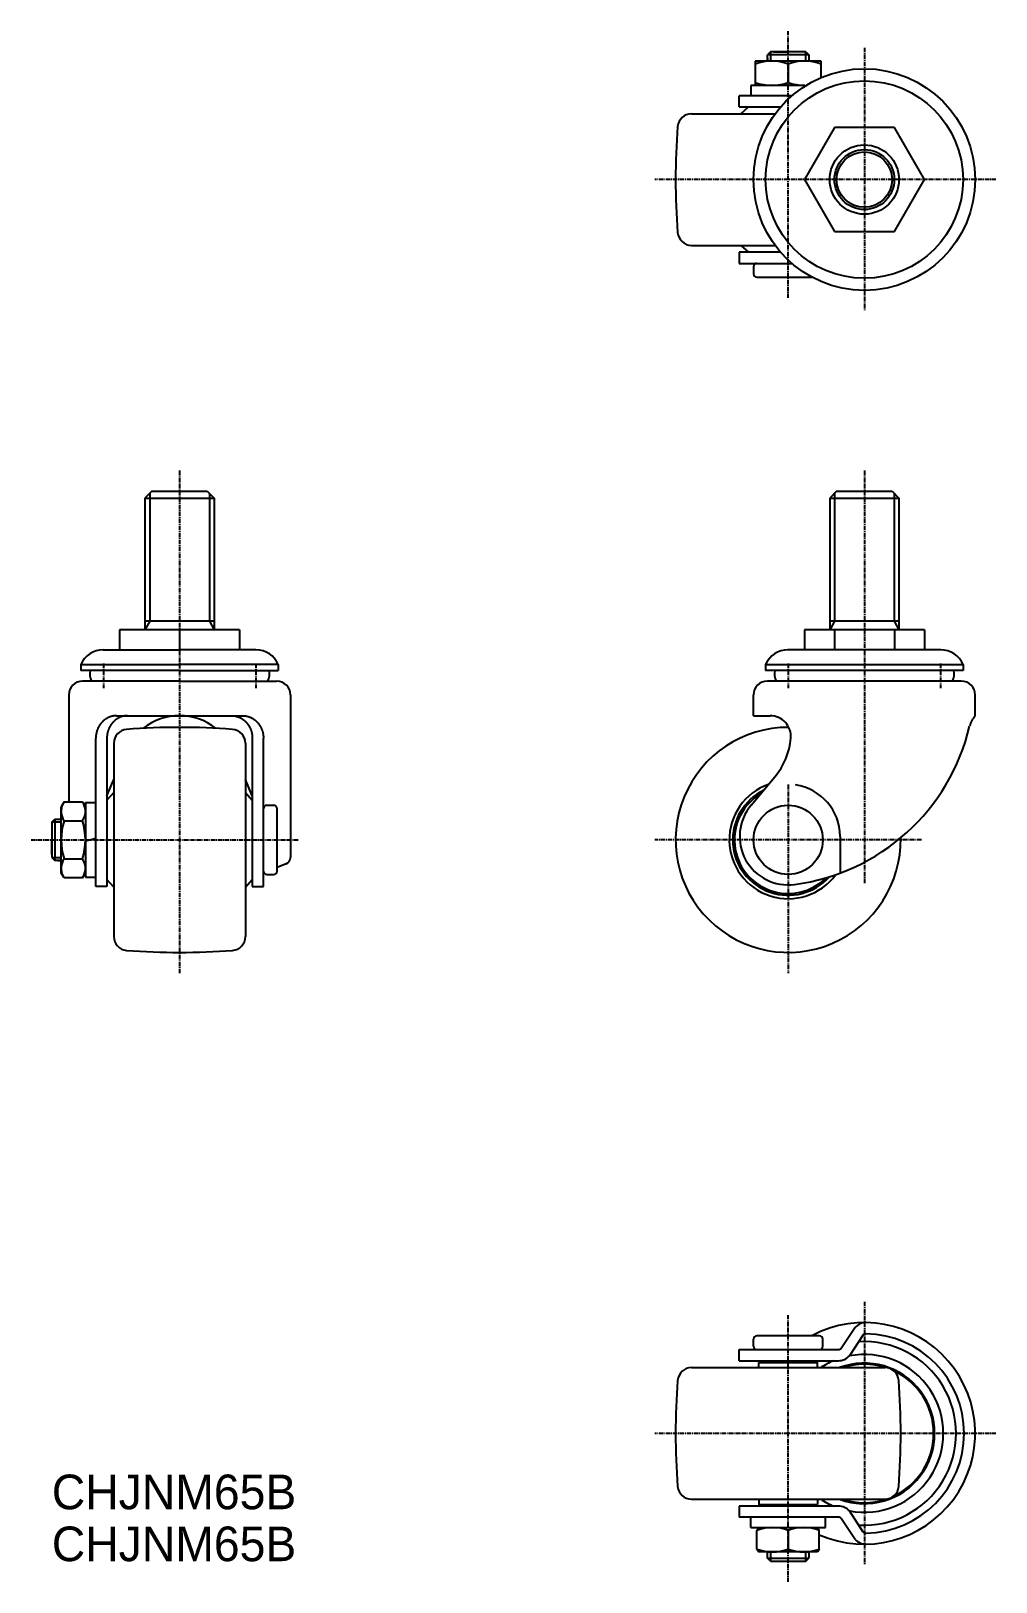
# Model space of a CAD drawing. Extents: x -3340 to -3061, y -800 to -352.
import ezdxf

# ---------------------------------------------------------------- set-up
doc = ezdxf.new("R2010")
doc.units = 0
doc.linetypes.add('CENTER', pattern=[2, 1.25, -0.25, 0.25, -0.25])
doc.layers.get('0').update_dxf_attribs({"linetype": 'CONTINUOUS'})
doc.layers.add('CENTER', color=1, linetype='CENTER')

msp = doc.modelspace()

# ---------------------------------------------------------------- linework, layer by layer
at = {"color": 7, "linetype": 'CONTINUOUS'}
for p, q in [((-3126.57, -358.24), (-3127.45, -359.12)), ((-3116.32, -358.24), (-3126.57, -358.24)), ((-3125.7, -358.24), (-3121.45, -358.24)), ((-3117.2, -358.24), (-3121.45, -358.24)), ((-3116.32, -358.24), (-3115.45, -359.12)), ((-3130.95, -360.94), (-3130.95, -367.94)), ((-3111.95, -360.94), (-3130.95, -360.94)), ((-3115.45, -359.12), (-3127.45, -359.12)), ((-3127.45, -360.94), (-3127.45, -359.12)), ((-3127.45, -359.94), (-3127.45, -360.94)), ((-3121.45, -361.79), (-3121.45, -367.09)), ((-3115.45, -359.12), (-3115.45, -360.94)), ((-3115.45, -359.94), (-3115.45, -360.94)), ((-3111.95, -365.48), (-3111.95, -360.94)), ((-3135.55, -374.14), (-3135.55, -370.94)), ((-3120.61, -370.94), (-3135.55, -370.94)), ((-3132.2, -367.94), (-3132.2, -370.94)), ((-3116.62, -367.94), (-3132.2, -367.94)), ((-3149.37, -376.14), (-3125.2, -376.14)), ((-3135.55, -374.14), (-3123.59, -374.14)), ((-3135.15, -376.14), (-3132.9, -374.14)), ((-3108.11, -380.14), (-3116.77, -395.14)), ((-3090.79, -380.14), (-3108.11, -380.14)), ((-3082.13, -395.14), (-3090.79, -380.14)), ((-3116.77, -395.14), (-3108.11, -410.14)), ((-3090.79, -410.14), (-3082.13, -395.14)), ((-3108.11, -410.14), (-3090.79, -410.14)), ((-3149.37, -414.14), (-3125.2, -414.14)), ((-3123.59, -416.14), (-3135.55, -416.14)), ((-3135.55, -416.14), (-3135.55, -419.34)), ((-3135.15, -414.14), (-3132.9, -416.14)), ((-3135.55, -419.34), (-3120.39, -419.34)), ((-3131.45, -420.34), (-3131.45, -422.34)), ((-3130.45, -423.34), (-3114.57, -423.34)), ((-3305.16, -485.14), (-3307.16, -487.14)), ((-3307.16, -487.14), (-3287.16, -487.14)), ((-3307.16, -487.14), (-3307.16, -525.14)), ((-3305.16, -485.14), (-3289.16, -485.14)), ((-3289.16, -485.14), (-3287.16, -487.14)), ((-3287.16, -487.14), (-3287.16, -525.14)), ((-3107.45, -485.14), (-3109.45, -487.14)), ((-3109.45, -487.14), (-3089.45, -487.14)), ((-3109.45, -487.14), (-3109.45, -525.14)), ((-3107.45, -485.14), (-3091.45, -485.14)), ((-3091.45, -485.14), (-3089.45, -487.14)), ((-3089.45, -487.14), (-3089.45, -525.14)), ((-3287.16, -522.64), (-3307.16, -522.64)), ((-3089.45, -522.64), (-3109.45, -522.64)), ((-3314.48, -525.14), (-3314.48, -530.94)), ((-3279.84, -525.14), (-3314.48, -525.14)), ((-3297.16, -525.14), (-3297.16, -530.94)), ((-3279.84, -525.14), (-3279.84, -530.94)), ((-3116.77, -525.14), (-3116.77, -530.94)), ((-3082.13, -525.14), (-3116.77, -525.14)), ((-3108.11, -525.14), (-3108.11, -530.94)), ((-3090.79, -525.14), (-3090.79, -530.94)), ((-3082.13, -525.14), (-3082.13, -530.94)), ((-3319.21, -530.94), (-3297.16, -530.94)), ((-3275.11, -530.94), (-3297.16, -530.94)), ((-3077.4, -530.94), (-3121.5, -530.94)), ((-3325.66, -535.22), (-3325.66, -536.94)), ((-3325.66, -535.22), (-3297.16, -535.22)), ((-3297.16, -536.94), (-3325.66, -536.94)), ((-3268.66, -535.22), (-3297.16, -535.22)), ((-3297.16, -536.94), (-3268.66, -536.94)), ((-3268.66, -535.22), (-3268.66, -536.94)), ((-3127.95, -535.22), (-3127.95, -536.94)), ((-3127.95, -535.22), (-3070.95, -535.22)), ((-3070.95, -536.94), (-3127.95, -536.94)), ((-3070.95, -535.22), (-3070.95, -536.94)), ((-3297.16, -539.98), (-3325.16, -539.98)), ((-3297.16, -539.98), (-3269.16, -539.98)), ((-3071.45, -539.98), (-3127.45, -539.98)), ((-3329.16, -543.98), (-3329.16, -574.87)), ((-3265.16, -543.98), (-3265.16, -590.94)), ((-3131.45, -549.98), (-3131.45, -543.98)), ((-3067.45, -549.98), (-3067.45, -543.98)), ((-3315.36, -549.98), (-3278.96, -549.98)), ((-3131.45, -549.98), (-3126.67, -549.98)), ((-3321.36, -599.28), (-3321.36, -556.49)), ((-3318.16, -556.49), (-3318.16, -599.28)), ((-3316.16, -557.91), (-3316.16, -613.77)), ((-3278.16, -557.91), (-3278.16, -613.77)), ((-3276.16, -556.49), (-3276.16, -599.28)), ((-3272.96, -599.28), (-3272.96, -556.49)), ((-3318.16, -573.15), (-3316.16, -568.36)), ((-3276.16, -573.15), (-3278.16, -568.36)), ((-3132.17, -575.84), (-3125.29, -567.64)), ((-3316.16, -572.14), (-3318.16, -574.39)), ((-3278.16, -572.14), (-3276.16, -574.39)), ((-3330.51, -574.87), (-3331.36, -576.34)), ((-3331.36, -595.34), (-3331.36, -576.34)), ((-3330.51, -574.87), (-3325.2, -574.87)), ((-3325.2, -574.87), (-3324.36, -576.34)), ((-3324.36, -575.09), (-3321.36, -575.09)), ((-3324.36, -575.09), (-3324.36, -596.59)), ((-3271.96, -575.84), (-3269.96, -575.84)), ((-3268.96, -594.84), (-3268.96, -576.84)), ((-3334.06, -580.72), (-3333.18, -579.84)), ((-3334.06, -580.72), (-3334.06, -590.97)), ((-3334.06, -581.59), (-3334.06, -585.84)), ((-3333.18, -579.84), (-3331.36, -579.84)), ((-3333.18, -579.84), (-3333.18, -591.84)), ((-3332.36, -579.84), (-3331.36, -579.84)), ((-3330.51, -580.36), (-3325.2, -580.36)), ((-3334.06, -590.09), (-3334.06, -585.84)), ((-3321.36, -585.44), (-3324.36, -586.24)), ((-3106.45, -584.84), (-3106.45, -595.44)), ((-3334.06, -590.97), (-3333.18, -591.84)), ((-3331.36, -591.84), (-3333.18, -591.84)), ((-3332.36, -591.84), (-3331.36, -591.84)), ((-3330.51, -596.81), (-3331.36, -595.34)), ((-3330.51, -591.32), (-3325.2, -591.32)), ((-3325.2, -596.81), (-3324.36, -595.34)), ((-3272.8, -595.38), (-3272.96, -595.44)), ((-3266.43, -592.8), (-3268.96, -593.79)), ((-3325.2, -596.81), (-3330.51, -596.81)), ((-3324.36, -596.59), (-3321.36, -596.59)), ((-3318.16, -599.28), (-3321.36, -599.28)), ((-3316.16, -599.54), (-3318.16, -597.29)), ((-3278.16, -599.54), (-3276.16, -597.29)), ((-3276.16, -599.28), (-3272.96, -599.28)), ((-3271.96, -595.84), (-3269.96, -595.84)), ((-3131.45, -732.06), (-3131.45, -730.06)), ((-3112.45, -729.06), (-3130.45, -729.06)), ((-3111.45, -732.06), (-3111.45, -730.06)), ((-3102.13, -726.66), (-3106.15, -732.73)), ((-3099.75, -728.8), (-3103.77, -734.87)), ((-3135.55, -736.26), (-3135.55, -733.06)), ((-3135.55, -733.06), (-3106.89, -733.06)), ((-3149.37, -738.26), (-3093.52, -738.26)), ((-3135.55, -736.26), (-3106.89, -736.26)), ((-3129.45, -736.26), (-3129.95, -736.76)), ((-3129.95, -738.26), (-3129.95, -736.76)), ((-3129.95, -736.76), (-3112.95, -736.76)), ((-3113.45, -736.26), (-3112.95, -736.76)), ((-3112.95, -738.26), (-3112.95, -736.76)), ((-3149.37, -776.26), (-3093.52, -776.26)), ((-3135.55, -778.26), (-3135.55, -781.46)), ((-3106.89, -778.26), (-3135.55, -778.26)), ((-3129.95, -776.26), (-3129.95, -777.76)), ((-3129.45, -778.26), (-3129.95, -777.76)), ((-3129.95, -777.76), (-3112.95, -777.76)), ((-3113.45, -778.26), (-3112.95, -777.76)), ((-3112.95, -776.26), (-3112.95, -777.76)), ((-3106.89, -781.46), (-3135.55, -781.46)), ((-3132.2, -784.46), (-3132.2, -781.46)), ((-3110.7, -784.46), (-3110.7, -781.46)), ((-3102.13, -787.87), (-3106.15, -781.8)), ((-3099.75, -785.73), (-3103.77, -779.66)), ((-3132.2, -784.46), (-3110.7, -784.46)), ((-3130.45, -785.27), (-3129.95, -784.46)), ((-3130.45, -790.66), (-3130.45, -785.27)), ((-3121.45, -785.27), (-3121.45, -790.66)), ((-3121.45, -785.27), (-3121.45, -790.66)), ((-3112.45, -785.27), (-3112.95, -784.46)), ((-3112.45, -790.66), (-3112.45, -785.27)), ((-3130.45, -790.66), (-3129.95, -791.46)), ((-3112.95, -791.46), (-3129.95, -791.46)), ((-3127.45, -792.46), (-3127.45, -791.46)), ((-3127.45, -793.29), (-3127.45, -791.46)), ((-3115.45, -791.46), (-3115.45, -793.29)), ((-3112.45, -790.66), (-3112.95, -791.46)), ((-3126.57, -794.16), (-3127.45, -793.29)), ((-3127.45, -793.29), (-3115.45, -793.29)), ((-3126.57, -794.16), (-3116.32, -794.16)), ((-3125.7, -794.16), (-3121.45, -794.16)), ((-3116.32, -794.16), (-3115.45, -793.29))]:
    msp.add_line(p, q, dxfattribs=at)
at = {"color": 3, "linetype": 'CONTINUOUS'}
for p, q in [((-3126.57, -358.24), (-3126.57, -360.94)), ((-3116.32, -360.94), (-3116.32, -358.24)), ((-3305.8, -485.79), (-3305.8, -522.64)), ((-3288.51, -485.79), (-3288.51, -522.64)), ((-3108.1, -485.79), (-3108.1, -522.64)), ((-3090.8, -485.79), (-3090.8, -522.64)), ((-3305.8, -522.64), (-3307.16, -525.14)), ((-3288.51, -522.64), (-3287.16, -525.14)), ((-3108.1, -522.64), (-3109.45, -525.14)), ((-3090.8, -522.64), (-3089.45, -525.14)), ((-3331.36, -580.72), (-3334.06, -580.72)), ((-3334.06, -590.97), (-3331.36, -590.97)), ((-3126.57, -791.46), (-3126.57, -794.16)), ((-3116.32, -794.16), (-3116.32, -791.46))]:
    msp.add_line(p, q, dxfattribs=at)
at = {"color": 7, "linetype": 'CONTINUOUS'}
for points in [[(-3315.36, -549.98, 0), (-3315.43, -549.98, 0), (-3315.5, -549.98, 0), (-3315.58, -549.98, 0), (-3315.65, -549.99, 0), (-3315.72, -549.99, 0), (-3315.8, -550, 0), (-3315.87, -550, 0), (-3315.94, -550.01, 0), (-3316.02, -550.02, 0), (-3316.09, -550.03, 0), (-3316.16, -550.04, 0), (-3316.24, -550.05, 0), (-3316.31, -550.06, 0), (-3316.38, -550.08, 0), (-3316.45, -550.09, 0), (-3316.53, -550.11, 0), (-3316.6, -550.12, 0), (-3316.67, -550.14, 0), (-3316.74, -550.16, 0), (-3316.81, -550.17, 0), (-3316.89, -550.2, 0), (-3316.96, -550.22, 0), (-3317.03, -550.24, 0), (-3317.1, -550.26, 0), (-3317.17, -550.28, 0), (-3317.24, -550.31, 0), (-3317.31, -550.33, 0), (-3317.38, -550.36, 0), (-3317.45, -550.39, 0), (-3317.52, -550.42, 0), (-3317.58, -550.45, 0), (-3317.65, -550.48, 0), (-3317.72, -550.51, 0), (-3317.79, -550.54, 0), (-3317.85, -550.57, 0), (-3317.92, -550.61, 0), (-3317.99, -550.64, 0), (-3318.05, -550.67, 0), (-3318.12, -550.71, 0), (-3318.18, -550.75, 0), (-3318.25, -550.79, 0), (-3318.31, -550.83, 0), (-3318.38, -550.87, 0), (-3318.44, -550.91, 0), (-3318.5, -550.95, 0), (-3318.57, -550.99, 0), (-3318.63, -551.03, 0), (-3318.69, -551.08, 0), (-3318.75, -551.12, 0), (-3318.81, -551.17, 0), (-3318.87, -551.21, 0), (-3318.93, -551.26, 0), (-3318.99, -551.31, 0), (-3319.05, -551.36, 0), (-3319.11, -551.41, 0), (-3319.16, -551.46, 0), (-3319.22, -551.51, 0), (-3319.28, -551.56, 0), (-3319.33, -551.61, 0), (-3319.39, -551.67, 0), (-3319.44, -551.72, 0), (-3319.49, -551.78, 0), (-3319.55, -551.83, 0), (-3319.6, -551.89, 0), (-3319.65, -551.94, 0), (-3319.7, -552, 0), (-3319.75, -552.06, 0), (-3319.8, -552.12, 0), (-3319.85, -552.18, 0), (-3319.9, -552.24, 0), (-3319.95, -552.3, 0), (-3319.99, -552.36, 0), (-3320.04, -552.42, 0), (-3320.09, -552.48, 0), (-3320.13, -552.55, 0), (-3320.18, -552.61, 0), (-3320.22, -552.68, 0), (-3320.26, -552.74, 0), (-3320.3, -552.81, 0), (-3320.35, -552.87, 0), (-3320.39, -552.94, 0), (-3320.43, -553.01, 0), (-3320.46, -553.08, 0), (-3320.5, -553.14, 0), (-3320.54, -553.21, 0), (-3320.58, -553.28, 0), (-3320.61, -553.35, 0), (-3320.65, -553.42, 0), (-3320.68, -553.49, 0), (-3320.72, -553.56, 0), (-3320.75, -553.63, 0), (-3320.78, -553.71, 0), (-3320.81, -553.78, 0), (-3320.84, -553.85, 0), (-3320.87, -553.93, 0), (-3320.9, -554, 0), (-3320.93, -554.07, 0), (-3320.95, -554.15, 0), (-3320.98, -554.22, 0), (-3321.01, -554.3, 0), (-3321.03, -554.37, 0), (-3321.05, -554.45, 0), (-3321.08, -554.52, 0), (-3321.1, -554.6, 0), (-3321.12, -554.68, 0), (-3321.14, -554.75, 0), (-3321.16, -554.83, 0), (-3321.18, -554.91, 0), (-3321.19, -554.99, 0), (-3321.21, -555.07, 0), (-3321.23, -555.14, 0), (-3321.24, -555.22, 0), (-3321.25, -555.3, 0), (-3321.27, -555.38, 0), (-3321.28, -555.46, 0), (-3321.29, -555.54, 0), (-3321.3, -555.62, 0), (-3321.31, -555.69, 0), (-3321.32, -555.77, 0), (-3321.33, -555.85, 0), (-3321.33, -555.93, 0), (-3321.34, -556.01, 0), (-3321.35, -556.09, 0), (-3321.35, -556.17, 0), (-3321.35, -556.25, 0), (-3321.35, -556.33, 0), (-3321.36, -556.41, 0), (-3321.36, -556.49, 0)], [(-3312.16, -549.98, 0), (-3312.23, -549.98, 0), (-3312.3, -549.98, 0), (-3312.38, -549.98, 0), (-3312.45, -549.99, 0), (-3312.52, -549.99, 0), (-3312.6, -550, 0), (-3312.67, -550, 0), (-3312.74, -550.01, 0), (-3312.82, -550.02, 0), (-3312.89, -550.03, 0), (-3312.96, -550.04, 0), (-3313.04, -550.05, 0), (-3313.11, -550.06, 0), (-3313.18, -550.08, 0), (-3313.25, -550.09, 0), (-3313.33, -550.11, 0), (-3313.4, -550.12, 0), (-3313.47, -550.14, 0), (-3313.54, -550.16, 0), (-3313.61, -550.17, 0), (-3313.69, -550.2, 0), (-3313.76, -550.22, 0), (-3313.83, -550.24, 0), (-3313.9, -550.26, 0), (-3313.97, -550.28, 0), (-3314.04, -550.31, 0), (-3314.11, -550.33, 0), (-3314.18, -550.36, 0), (-3314.25, -550.39, 0), (-3314.32, -550.42, 0), (-3314.38, -550.45, 0), (-3314.45, -550.48, 0), (-3314.52, -550.51, 0), (-3314.59, -550.54, 0), (-3314.65, -550.57, 0), (-3314.72, -550.61, 0), (-3314.79, -550.64, 0), (-3314.85, -550.67, 0), (-3314.92, -550.71, 0), (-3314.98, -550.75, 0), (-3315.05, -550.79, 0), (-3315.11, -550.83, 0), (-3315.18, -550.87, 0), (-3315.24, -550.91, 0), (-3315.3, -550.95, 0), (-3315.37, -550.99, 0), (-3315.43, -551.03, 0), (-3315.49, -551.08, 0), (-3315.55, -551.12, 0), (-3315.61, -551.17, 0), (-3315.67, -551.21, 0), (-3315.73, -551.26, 0), (-3315.79, -551.31, 0), (-3315.85, -551.36, 0), (-3315.91, -551.41, 0), (-3315.96, -551.46, 0), (-3316.02, -551.51, 0), (-3316.08, -551.56, 0), (-3316.13, -551.61, 0), (-3316.19, -551.67, 0), (-3316.24, -551.72, 0), (-3316.29, -551.78, 0), (-3316.35, -551.83, 0), (-3316.4, -551.89, 0), (-3316.45, -551.94, 0), (-3316.5, -552, 0), (-3316.55, -552.06, 0), (-3316.6, -552.12, 0), (-3316.65, -552.18, 0), (-3316.7, -552.24, 0), (-3316.75, -552.3, 0), (-3316.79, -552.36, 0), (-3316.84, -552.42, 0), (-3316.89, -552.48, 0), (-3316.93, -552.55, 0), (-3316.98, -552.61, 0), (-3317.02, -552.68, 0), (-3317.06, -552.74, 0), (-3317.1, -552.81, 0), (-3317.15, -552.87, 0), (-3317.19, -552.94, 0), (-3317.23, -553.01, 0), (-3317.26, -553.08, 0), (-3317.3, -553.14, 0), (-3317.34, -553.21, 0), (-3317.38, -553.28, 0), (-3317.41, -553.35, 0), (-3317.45, -553.42, 0), (-3317.48, -553.49, 0), (-3317.52, -553.56, 0), (-3317.55, -553.63, 0), (-3317.58, -553.71, 0), (-3317.61, -553.78, 0), (-3317.64, -553.85, 0), (-3317.67, -553.93, 0), (-3317.7, -554, 0), (-3317.73, -554.07, 0), (-3317.75, -554.15, 0), (-3317.78, -554.22, 0), (-3317.81, -554.3, 0), (-3317.83, -554.37, 0), (-3317.85, -554.45, 0), (-3317.88, -554.52, 0), (-3317.9, -554.6, 0), (-3317.92, -554.68, 0), (-3317.94, -554.75, 0), (-3317.96, -554.83, 0), (-3317.98, -554.91, 0), (-3317.99, -554.99, 0), (-3318.01, -555.07, 0), (-3318.03, -555.14, 0), (-3318.04, -555.22, 0), (-3318.05, -555.3, 0), (-3318.07, -555.38, 0), (-3318.08, -555.46, 0), (-3318.09, -555.54, 0), (-3318.1, -555.62, 0), (-3318.11, -555.69, 0), (-3318.12, -555.77, 0), (-3318.13, -555.85, 0), (-3318.13, -555.93, 0), (-3318.14, -556.01, 0), (-3318.15, -556.09, 0), (-3318.15, -556.17, 0), (-3318.15, -556.25, 0), (-3318.15, -556.33, 0), (-3318.16, -556.41, 0), (-3318.16, -556.49, 0)], [(-3282.16, -549.98, 0), (-3282.08, -549.98, 0), (-3282.01, -549.98, 0), (-3281.94, -549.98, 0), (-3281.86, -549.99, 0), (-3281.79, -549.99, 0), (-3281.71, -550, 0), (-3281.64, -550, 0), (-3281.57, -550.01, 0), (-3281.5, -550.02, 0), (-3281.42, -550.03, 0), (-3281.35, -550.04, 0), (-3281.28, -550.05, 0), (-3281.2, -550.06, 0), (-3281.13, -550.08, 0), (-3281.06, -550.09, 0), (-3280.99, -550.11, 0), (-3280.91, -550.12, 0), (-3280.84, -550.14, 0), (-3280.77, -550.16, 0), (-3280.7, -550.17, 0), (-3280.63, -550.2, 0), (-3280.56, -550.22, 0), (-3280.49, -550.24, 0), (-3280.41, -550.26, 0), (-3280.34, -550.28, 0), (-3280.27, -550.31, 0), (-3280.2, -550.33, 0), (-3280.14, -550.36, 0), (-3280.07, -550.39, 0), (-3280, -550.42, 0), (-3279.93, -550.45, 0), (-3279.86, -550.48, 0), (-3279.79, -550.51, 0), (-3279.72, -550.54, 0), (-3279.66, -550.57, 0), (-3279.59, -550.61, 0), (-3279.52, -550.64, 0), (-3279.46, -550.67, 0), (-3279.39, -550.71, 0), (-3279.33, -550.75, 0), (-3279.26, -550.79, 0), (-3279.2, -550.83, 0), (-3279.14, -550.87, 0), (-3279.07, -550.91, 0), (-3279.01, -550.95, 0), (-3278.95, -550.99, 0), (-3278.88, -551.03, 0), (-3278.82, -551.08, 0), (-3278.76, -551.12, 0), (-3278.7, -551.17, 0), (-3278.64, -551.21, 0), (-3278.58, -551.26, 0), (-3278.52, -551.31, 0), (-3278.46, -551.36, 0), (-3278.41, -551.41, 0), (-3278.35, -551.46, 0), (-3278.29, -551.51, 0), (-3278.24, -551.56, 0), (-3278.18, -551.61, 0), (-3278.13, -551.67, 0), (-3278.07, -551.72, 0), (-3278.02, -551.78, 0), (-3277.97, -551.83, 0), (-3277.91, -551.89, 0), (-3277.86, -551.94, 0), (-3277.81, -552, 0), (-3277.76, -552.06, 0), (-3277.71, -552.12, 0), (-3277.66, -552.18, 0), (-3277.61, -552.24, 0), (-3277.57, -552.3, 0), (-3277.52, -552.36, 0), (-3277.47, -552.42, 0), (-3277.43, -552.48, 0), (-3277.38, -552.55, 0), (-3277.34, -552.61, 0), (-3277.29, -552.68, 0), (-3277.25, -552.74, 0), (-3277.21, -552.81, 0), (-3277.17, -552.87, 0), (-3277.13, -552.94, 0), (-3277.09, -553.01, 0), (-3277.05, -553.08, 0), (-3277.01, -553.14, 0), (-3276.97, -553.21, 0), (-3276.94, -553.28, 0), (-3276.9, -553.35, 0), (-3276.86, -553.42, 0), (-3276.83, -553.49, 0), (-3276.8, -553.56, 0), (-3276.76, -553.63, 0), (-3276.73, -553.71, 0), (-3276.7, -553.78, 0), (-3276.67, -553.85, 0), (-3276.64, -553.93, 0), (-3276.61, -554, 0), (-3276.59, -554.07, 0), (-3276.56, -554.15, 0), (-3276.53, -554.22, 0), (-3276.51, -554.3, 0), (-3276.48, -554.37, 0), (-3276.46, -554.45, 0), (-3276.44, -554.52, 0), (-3276.41, -554.6, 0), (-3276.39, -554.68, 0), (-3276.37, -554.75, 0), (-3276.35, -554.83, 0), (-3276.34, -554.91, 0), (-3276.32, -554.99, 0), (-3276.3, -555.07, 0), (-3276.29, -555.14, 0), (-3276.27, -555.22, 0), (-3276.26, -555.3, 0), (-3276.24, -555.38, 0), (-3276.23, -555.46, 0), (-3276.22, -555.54, 0), (-3276.21, -555.62, 0), (-3276.2, -555.69, 0), (-3276.19, -555.77, 0), (-3276.19, -555.85, 0), (-3276.18, -555.93, 0), (-3276.17, -556.01, 0), (-3276.17, -556.09, 0), (-3276.16, -556.17, 0), (-3276.16, -556.25, 0), (-3276.16, -556.33, 0), (-3276.16, -556.41, 0), (-3276.16, -556.49, 0)], [(-3278.96, -549.98, 0), (-3278.88, -549.98, 0), (-3278.81, -549.98, 0), (-3278.74, -549.98, 0), (-3278.66, -549.99, 0), (-3278.59, -549.99, 0), (-3278.51, -550, 0), (-3278.44, -550, 0), (-3278.37, -550.01, 0), (-3278.3, -550.02, 0), (-3278.22, -550.03, 0), (-3278.15, -550.04, 0), (-3278.08, -550.05, 0), (-3278, -550.06, 0), (-3277.93, -550.08, 0), (-3277.86, -550.09, 0), (-3277.79, -550.11, 0), (-3277.71, -550.12, 0), (-3277.64, -550.14, 0), (-3277.57, -550.16, 0), (-3277.5, -550.17, 0), (-3277.43, -550.2, 0), (-3277.36, -550.22, 0), (-3277.29, -550.24, 0), (-3277.21, -550.26, 0), (-3277.14, -550.28, 0), (-3277.07, -550.31, 0), (-3277, -550.33, 0), (-3276.94, -550.36, 0), (-3276.87, -550.39, 0), (-3276.8, -550.42, 0), (-3276.73, -550.45, 0), (-3276.66, -550.48, 0), (-3276.59, -550.51, 0), (-3276.52, -550.54, 0), (-3276.46, -550.57, 0), (-3276.39, -550.61, 0), (-3276.32, -550.64, 0), (-3276.26, -550.67, 0), (-3276.19, -550.71, 0), (-3276.13, -550.75, 0), (-3276.06, -550.79, 0), (-3276, -550.83, 0), (-3275.94, -550.87, 0), (-3275.87, -550.91, 0), (-3275.81, -550.95, 0), (-3275.75, -550.99, 0), (-3275.68, -551.03, 0), (-3275.62, -551.08, 0), (-3275.56, -551.12, 0), (-3275.5, -551.17, 0), (-3275.44, -551.21, 0), (-3275.38, -551.26, 0), (-3275.32, -551.31, 0), (-3275.26, -551.36, 0), (-3275.21, -551.41, 0), (-3275.15, -551.46, 0), (-3275.09, -551.51, 0), (-3275.04, -551.56, 0), (-3274.98, -551.61, 0), (-3274.93, -551.67, 0), (-3274.87, -551.72, 0), (-3274.82, -551.78, 0), (-3274.77, -551.83, 0), (-3274.71, -551.89, 0), (-3274.66, -551.94, 0), (-3274.61, -552, 0), (-3274.56, -552.06, 0), (-3274.51, -552.12, 0), (-3274.46, -552.18, 0), (-3274.41, -552.24, 0), (-3274.37, -552.3, 0), (-3274.32, -552.36, 0), (-3274.27, -552.42, 0), (-3274.23, -552.48, 0), (-3274.18, -552.55, 0), (-3274.14, -552.61, 0), (-3274.09, -552.68, 0), (-3274.05, -552.74, 0), (-3274.01, -552.81, 0), (-3273.97, -552.87, 0), (-3273.93, -552.94, 0), (-3273.89, -553.01, 0), (-3273.85, -553.08, 0), (-3273.81, -553.14, 0), (-3273.77, -553.21, 0), (-3273.74, -553.28, 0), (-3273.7, -553.35, 0), (-3273.66, -553.42, 0), (-3273.63, -553.49, 0), (-3273.6, -553.56, 0), (-3273.56, -553.63, 0), (-3273.53, -553.71, 0), (-3273.5, -553.78, 0), (-3273.47, -553.85, 0), (-3273.44, -553.93, 0), (-3273.41, -554, 0), (-3273.39, -554.07, 0), (-3273.36, -554.15, 0), (-3273.33, -554.22, 0), (-3273.31, -554.3, 0), (-3273.28, -554.37, 0), (-3273.26, -554.45, 0), (-3273.24, -554.52, 0), (-3273.21, -554.6, 0), (-3273.19, -554.68, 0), (-3273.17, -554.75, 0), (-3273.15, -554.83, 0), (-3273.14, -554.91, 0), (-3273.12, -554.99, 0), (-3273.1, -555.07, 0), (-3273.09, -555.14, 0), (-3273.07, -555.22, 0), (-3273.06, -555.3, 0), (-3273.04, -555.38, 0), (-3273.03, -555.46, 0), (-3273.02, -555.54, 0), (-3273.01, -555.62, 0), (-3273, -555.69, 0), (-3272.99, -555.77, 0), (-3272.99, -555.85, 0), (-3272.98, -555.93, 0), (-3272.97, -556.01, 0), (-3272.97, -556.09, 0), (-3272.96, -556.17, 0), (-3272.96, -556.25, 0), (-3272.96, -556.33, 0), (-3272.96, -556.41, 0), (-3272.96, -556.49, 0)]]:
    msp.add_polyline3d(points, dxfattribs=at)
for centre, radius in [((-3099.45, -395.14), 32), ((-3099.45, -395.14), 28.5), ((-3099.45, -395.14), 10), ((-3099.45, -395.14), 8), ((-3121.45, -585.84), 10)]:
    msp.add_circle(centre, radius, dxfattribs=at)
at = {"color": 3, "linetype": 'CONTINUOUS'}
msp.add_circle((-3099.45, -395.14), 8.65, dxfattribs=at)
at = {"color": 7, "linetype": 'CONTINUOUS'}
for centre, radius, start, end in [((-3126.2, -374.66), 13.72, 69.7438, 110.2562), ((-3116.7, -374.66), 13.72, 69.7438, 110.2562), ((-3126.2, -354.22), 13.72, 249.7438, 290.2562), ((-3116.7, -354.22), 13.72, 249.7438, 270.3122), ((-3149.37, -380.14), 4, 90, 175.6108), ((-2953.95, -395.14), 200, 175.6108, 184.3892), ((-3149.37, -410.14), 4, 184.3892, 270), ((-3130.45, -420.34), 1, 90, 180), ((-3130.45, -422.34), 1, 180, 270), ((-3319.21, -537.94), 7, 90, 157.1358), ((-3275.11, -537.94), 7, 22.8642, 90), ((-3121.5, -537.94), 7, 90, 157.1358), ((-3077.4, -537.94), 7, 22.8642, 90), ((-3319.16, -538.01), 3.97, 164.3779, 209.7399), ((-3275.16, -538.01), 3.97, 330.2601, 15.6221), ((-3121.45, -538.01), 3.97, 164.3779, 209.7399), ((-3077.45, -538.01), 3.97, 330.2601, 15.6221), ((-3325.16, -543.98), 4, 90, 180), ((-3269.16, -543.98), 4, 0, 90), ((-3127.45, -543.98), 4, 90, 180), ((-3071.45, -543.98), 4, 0, 90), ((-3297.16, -566.98), 17, 51.823, 128.177), ((-3126.67, -555.98), 6, 355.1098, 90), ((-3061.34, -555.15), 8, 139.7239, 164.2482), ((-3312.16, -557.91), 4, 94.3892, 180), ((-3297.16, -753.34), 200, 85.6108, 94.3892), ((-3282.16, -557.91), 4, 0, 85.6108), ((-3121.45, -585.84), 32.5, 89.6981, 1.0289), ((-3127.45, -539.23), 60, 277.4947, 346.7549), ((-3140.61, -554.79), 20, 320, 355.1098), ((-3121.45, -585.84), 17, 109.4674, 323.6876), ((-3121.45, -585.84), 16, 116.2305, 318.2831), ((-3121.45, -585.84), 15.5, 120.8558, 315.1046), ((-3121.45, -584.84), 15, 0, 81.8483), ((-3326.5, -577.61), 4.86, 154.3842, 214.3842), ((-3329.21, -577.61), 4.86, 325.6158, 25.6158), ((-3271.96, -576.84), 1, 90, 180), ((-3269.96, -576.84), 1, 0, 90), ((-3121.45, -584.84), 14, 140, 277.4947), ((-3313.2, -585.84), 18.15, 162.412, 197.588), ((-3342.51, -585.84), 18.15, 342.412, 17.588), ((-3267.16, -590.94), 2, 291.4237, 0), ((-3326.5, -594.07), 4.86, 145.6158, 205.6158), ((-3329.21, -594.07), 4.86, 334.3842, 34.3842), ((-3271.96, -594.84), 1, 180, 270), ((-3269.96, -594.84), 1, 270, 0), ((-3312.16, -613.77), 4, 180, 265.6108), ((-3297.16, -418.34), 200, 265.6108, 274.3892), ((-3282.16, -613.77), 4, 274.3892, 0), ((-3099.45, -757.26), 32, 246.0305, 118.2065), ((-3099.01, -729.47), 4.2, 89.0868, 138.0941), ((-3130.45, -730.06), 1, 90, 180), ((-3112.45, -730.06), 1, 0, 90), ((-3099.01, -729.47), 1, 89.0868, 138.0941), ((-3099.45, -757.26), 28.8, 270.9132, 89.0868), ((-3130.45, -732.06), 1, 180, 270), ((-3112.45, -732.06), 1, 270, 0), ((-3106.89, -732.06), 1, 270, 318.0941), ((-3099.45, -757.26), 22.8, 259.055, 100.945), ((-3099.45, -757.26), 26.5, 266.4618, 93.5382), ((-3149.37, -742.26), 4, 90, 175.6108), ((-3099.45, -757.26), 22.8, 112.9195, 123.5573), ((-3106.89, -732.06), 4.2, 270, 318.0941), ((-3099.45, -757.26), 20.3, 249.3839, 110.6161), ((-3099.45, -757.26), 20, 71.6464, 108.1949), ((-3093.52, -742.26), 4, 4.3892, 90), ((-2953.95, -757.26), 200, 175.6108, 184.3892), ((-3099.45, -757.26), 20, 294.7556, 65.2444), ((-3288.95, -757.26), 200, 355.6108, 4.3892), ((-3149.37, -772.26), 4, 184.3892, 270), ((-3093.52, -772.26), 4, 270, 355.6108), ((-3099.45, -757.26), 22.8, 236.4427, 247.0805), ((-3106.89, -782.46), 4.2, 41.9059, 90), ((-3099.45, -757.26), 20, 251.8051, 288.3536), ((-3106.89, -782.46), 1, 41.9059, 90), ((-3125.95, -797.46), 13, 69.7438, 110.2562), ((-3116.95, -797.46), 13, 69.7438, 110.2562), ((-3099.01, -785.06), 4.2, 221.9059, 270.9132), ((-3099.01, -785.06), 1, 221.9059, 270.9132), ((-3125.95, -778.47), 13, 249.7438, 290.2562), ((-3116.95, -778.47), 13, 249.7438, 290.2562)]:
    msp.add_arc(centre, radius, start, end, dxfattribs=at)
at = {"layer": 'CENTER', "color": 1, "linetype": 'CENTER'}
for p, q in [((-3121.45, -429.34), (-3121.45, -352.24)), ((-3099.45, -357.14), (-3099.45, -433.14)), ((-3061.45, -395.14), (-3159.95, -395.14)), ((-3297.16, -479.14), (-3297.16, -624.34)), ((-3099.45, -479.14), (-3099.45, -598.3)), ((-3319.16, -534.94), (-3319.16, -541.98)), ((-3275.16, -534.94), (-3275.16, -541.98)), ((-3121.45, -534.94), (-3121.45, -541.98)), ((-3077.45, -534.94), (-3077.45, -541.98)), ((-3121.45, -569.84), (-3121.45, -624.34)), ((-3340.06, -585.84), (-3262.96, -585.84)), ((-3082.95, -585.84), (-3159.95, -585.84)), ((-3099.45, -719.26), (-3099.45, -795.26)), ((-3121.45, -800.16), (-3121.45, -723.06)), ((-3061.45, -757.26), (-3159.95, -757.26))]:
    msp.add_line(p, q, dxfattribs=at)

# ---------------------------------------------------------------- texts
at = {"color": 7, "linetype": 'CONTINUOUS'}
for p in [(-3334.06, -779.16), (-3334.06, -794.16)]:
    msp.add_text('CHJNM65B', height=10, dxfattribs=at).set_placement(p)

doc.saveas('drawing.dxf')
